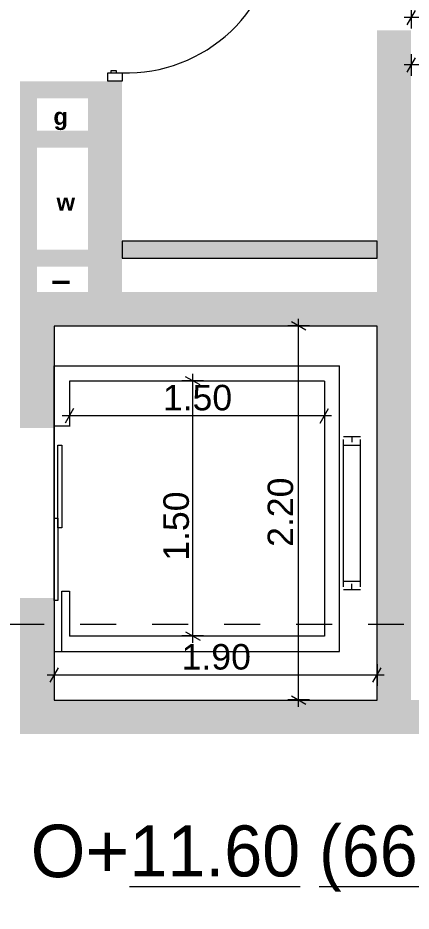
# Model space of a CAD drawing. Header units: millimetres. Extents: x 475206255 to 476720147, y 4620882299 to 4621447368.
# Drawn here: x 475283211 to 475285524, y 4621152925 to 4621158179 of the extents above; entities that cross this region are included whole.
import ezdxf

# ---------------------------------------------------------------- set-up
doc = ezdxf.new("R2010")
doc.units = ezdxf.units.MM
doc.header["$MEASUREMENT"] = 0
doc.set_wipeout_variables(frame=1)
doc.linetypes.add('Dashed', pattern=[423.333333, 211.666667, -211.666667])
doc.linetypes.add('Wipeout_Contour', pattern=[1000, 0, -1000])
for name, color, linetype, lineweight in [('2D Drafting - General_Pen_No__1_Pen_No__7_Pen_No__7', 7, 'Continuous', 0), ('2D Drafting - General_Pen_No__250_Pen_No__7_Pen_No__7', 7, 'Continuous', 0), ('Doors_Pen_No__7_Pen_No__7_Pen_No__7', 7, 'Continuous', 0), ('G-Anno-Nplt_Pen_No__7', 7, 'Continuous', 0), ('New_._Pen_No__1', 1, 'Continuous', 0), ('New_2D Drafting - General_Pen_No__250_Pen_No__7_Pen_No__154', 154, 'Continuous', 0), ('New_2D Drafting - General_Pen_No__250_Pen_No__7_Pen_No__250', 7, 'Continuous', 0), ('New_2D Drafting - General_Pen_No__250_Pen_No__7_Pen_No__7', 7, 'Continuous', 0), ('New_2D Drafting - General_Pen_No__30_Pen_No__9_Pen_No__9_Pen_No__4', 7, 'Continuous', 0), ('New_2D Drafting - General_Pen_No__30_Pen_No__9_Pen_No__9_Pen_No__7', 7, 'Continuous', 0), ('New_R03_Nakveti_Pen_No__250', 7, 'Continuous', 0), ('New_R03_Nakveti_Pen_No__4', 7, 'Continuous', 0), ('New_shenobebi_Pen_No__1', 1, 'Continuous', 0), ('New_shenobebi_Pen_No__7', 7, 'Continuous', 0), ('zoma_Pen_No__142', 142, 'Continuous', 0)]:
    doc.layers.add(name, color=color, linetype=linetype, lineweight=lineweight)
doc.layers.add('zoma', color=7, linetype='Continuous')
doc.styles.add('GENERATED_STYLE_2', font='arial.ttf')
doc.styles.add('GENERATED_STYLE_6', font='avaza.ttf')
doc.styles.add('GENERATED_STYLE_7', font='arialbd.ttf')
doc.dimstyles.new('GENERATED_STYLE__3', dxfattribs={"dimtxt": 200, "dimasz": 64.421331, "dimexe": 0.18, "dimexo": 3, "dimgap": 0, "dimtad": 1, "dimtih": 1, "dimtoh": 1, "dimlfac": 0.001, "dimzin": 0, "dimdsep": 46, "dimtxsty": 'GENERATED_STYLE_2', "dimblk": 'ARROWHEAD_2', "dimblk1": 'ARROWHEAD_2', "dimblk2": 'ARROWHEAD_2', "dimcen": 0.09, "dimclrd": 142, "dimclre": 142, "dimclrt": 142, "dimadec": 0, "dimazin": 0, "dimtfac": 1, "dimtdec": 4, "dimtmove": 0, "dimatfit": 3, "dimfxl": 1, "dimtolj": 1, "dimtzin": 0, "dimarcsym": 0})
doc.dimstyles.new('GENERATED_STYLE__5', dxfattribs={"dimtxt": 150, "dimasz": 64.421331, "dimexe": 0.18, "dimexo": 3, "dimgap": 0, "dimtad": 1, "dimtih": 1, "dimtoh": 1, "dimlfac": 0.001, "dimzin": 0, "dimdsep": 46, "dimtxsty": 'GENERATED_STYLE_2', "dimblk": 'ARROWHEAD_2', "dimblk1": 'ARROWHEAD_2', "dimblk2": 'ARROWHEAD_2', "dimcen": 0.09, "dimclrd": 142, "dimclre": 142, "dimclrt": 142, "dimadec": 0, "dimazin": 0, "dimtfac": 1, "dimtdec": 4, "dimtmove": 0, "dimatfit": 3, "dimfxl": 1, "dimtolj": 1, "dimtzin": 0, "dimarcsym": 0})
doc.dimstyles.new('GENERATED_STYLE__6', dxfattribs={"dimtxt": 150, "dimasz": 64.421331, "dimexe": 0.18, "dimexo": 3, "dimgap": 0, "dimtad": 1, "dimlfac": 0.001, "dimzin": 0, "dimdsep": 46, "dimtxsty": 'GENERATED_STYLE_2', "dimblk": 'ARROWHEAD_2', "dimblk1": 'ARROWHEAD_2', "dimblk2": 'ARROWHEAD_2', "dimcen": 0.09, "dimclrd": 142, "dimclre": 142, "dimclrt": 142, "dimadec": 0, "dimazin": 0, "dimtfac": 1, "dimtdec": 4, "dimtmove": 2, "dimatfit": 3, "dimfxl": 1, "dimtolj": 1, "dimtzin": 0, "dimarcsym": 0})
doc.dimstyles.new('GENERATED_STYLE__7', dxfattribs={"dimtxt": 150, "dimasz": 64.421331, "dimexe": 0.18, "dimexo": 3, "dimgap": 0, "dimtad": 1, "dimlfac": 0.001, "dimzin": 0, "dimdsep": 46, "dimtxsty": 'GENERATED_STYLE_2', "dimblk": 'ARROWHEAD_2', "dimblk1": 'ARROWHEAD_2', "dimblk2": 'ARROWHEAD_2', "dimcen": 0.09, "dimclrd": 142, "dimclre": 142, "dimclrt": 142, "dimadec": 0, "dimazin": 0, "dimtfac": 1, "dimtdec": 4, "dimtmove": 0, "dimatfit": 3, "dimfxl": 1, "dimtolj": 1, "dimtzin": 0, "dimarcsym": 0})
doc.dimstyles.new('GENERATED_STYLE__9', dxfattribs={"dimtxt": 200, "dimasz": 64.421331, "dimexe": 0.18, "dimexo": 3, "dimgap": 0, "dimtad": 1, "dimlfac": 0.001, "dimzin": 0, "dimdsep": 46, "dimtxsty": 'GENERATED_STYLE_2', "dimblk": 'ARROWHEAD_2', "dimblk1": 'ARROWHEAD_2', "dimblk2": 'ARROWHEAD_2', "dimcen": 0.09, "dimclrd": 142, "dimclre": 142, "dimclrt": 142, "dimadec": 0, "dimazin": 0, "dimtfac": 1, "dimtdec": 4, "dimtmove": 0, "dimatfit": 3, "dimfxl": 1, "dimtolj": 1, "dimtzin": 0, "dimarcsym": 0})

# ---------------------------------------------------------------- blocks, each defined once
blk = doc.blocks.new('*D137', base_point=(475826095.8, 4621095193.2))
at = {"layer": 'zoma_Pen_No__142', "color": 142, "linetype": 'Continuous', "lineweight": 0, "transparency": 16777216}
for p, q in [((475283448.8, 4621154356.4), (475283399.9, 4621154271.6)), ((475283424.3, 4621154377.6), (475283424.3, 4621154250.4)), ((475285299.9, 4621154271.6), (475285348.8, 4621154356.4)), ((475285324.3, 4621154377.6), (475285324.3, 4621154250.4)), ((475283424.3, 4621154314), (475283382.9, 4621154314)), ((475285324.3, 4621154314), (475283424.3, 4621154314)), ((475285365.8, 4621154314), (475285324.3, 4621154314))]:
    blk.add_line(p, q, dxfattribs=at)
at = {"layer": 'zoma_Pen_No__142', "color": 142, "lineweight": 0, "transparency": 16777216, "insert": (475284174.2, 4621154344), "char_height": 150, "attachment_point": 7, "style": 'GENERATED_STYLE_2'}
blk.add_mtext('\\A1;{\\pql;\\fArial|b0|i0|c204|p0;\\W1.000000;1.90}', dxfattribs=at)
blk = doc.blocks.new('ARROWHEAD_2')
at = {"color": 0, "linetype": 'Continuous', "lineweight": 0}
for p, q in [((0, 0), (-1, 0)), ((-0.378, -0.655), (0.378, 0.655))]:
    blk.add_line(p, q, dxfattribs=at)
blk = doc.blocks.new('*D138', base_point=(475826095.8, 4621095193.2))
at = {"layer": 'zoma_Pen_No__142', "color": 142, "linetype": 'Continuous', "lineweight": 0, "transparency": 16777216}
for p, q in [((475284303.8, 4621156044.3), (475284176.6, 4621156044.3)), ((475284282.6, 4621156019.8), (475284197.8, 4621156068.7)), ((475284240.2, 4621156044.3), (475284240.2, 4621156085.7)), ((475284240.2, 4621154544.3), (475284240.2, 4621156044.3)), ((475284197.8, 4621154568.7), (475284282.6, 4621154519.8)), ((475284303.8, 4621154544.3), (475284176.6, 4621154544.3)), ((475284240.2, 4621154502.8), (475284240.2, 4621154544.3))]:
    blk.add_line(p, q, dxfattribs=at)
at = {"layer": 'zoma_Pen_No__142', "color": 142, "lineweight": 0, "transparency": 16777216, "insert": (475284219.2, 4621154985.6), "char_height": 150, "attachment_point": 7, "rotation": 90, "style": 'GENERATED_STYLE_2'}
blk.add_mtext('\\A1;{\\pql;\\fArial|b0|i0|c204|p0;\\W1.000000;1.50}', dxfattribs=at)
blk = doc.blocks.new('*D139', base_point=(475826095.8, 4621095193.2))
at = {"layer": 'zoma_Pen_No__142', "color": 142, "linetype": 'Continuous', "lineweight": 0, "transparency": 16777216}
for p, q in [((475283538.5, 4621155880.9), (475283489.6, 4621155796.2)), ((475283514, 4621155902.1), (475283514, 4621155775)), ((475284989.6, 4621155796.2), (475285038.5, 4621155880.9)), ((475285014, 4621155902.1), (475285014, 4621155775)), ((475283514, 4621155838.5), (475283472.6, 4621155838.5)), ((475285014, 4621155838.5), (475283514, 4621155838.5)), ((475285055.5, 4621155838.5), (475285014, 4621155838.5))]:
    blk.add_line(p, q, dxfattribs=at)
at = {"layer": 'zoma_Pen_No__142', "color": 142, "lineweight": 0, "transparency": 16777216, "insert": (475284063.8, 4621155868.5), "char_height": 150, "attachment_point": 7, "style": 'GENERATED_STYLE_2'}
blk.add_mtext('\\A1;{\\pql;\\fArial|b0|i0|c204|p0;\\W1.000000;1.50}', dxfattribs=at)
blk = doc.blocks.new('*D140', base_point=(475826095.8, 4621095193.2))
at = {"layer": 'zoma_Pen_No__142', "color": 142, "linetype": 'Continuous', "lineweight": 0, "transparency": 16777216}
for p, q in [((475284862.4, 4621156367.7), (475284862.4, 4621156409.1)), ((475284926, 4621156367.7), (475284798.8, 4621156367.7)), ((475284904.8, 4621156343.2), (475284820, 4621156392.1)), ((475284862.4, 4621154167.7), (475284862.4, 4621156367.7)), ((475284926, 4621154167.7), (475284798.8, 4621154167.7)), ((475284820, 4621154192.1), (475284904.8, 4621154143.2)), ((475284862.4, 4621154126.2), (475284862.4, 4621154167.7))]:
    blk.add_line(p, q, dxfattribs=at)
at = {"layer": 'zoma_Pen_No__142', "color": 142, "lineweight": 0, "transparency": 16777216, "insert": (475284832.4, 4621155067.5), "char_height": 150, "attachment_point": 7, "rotation": 90, "style": 'GENERATED_STYLE_2'}
blk.add_mtext('\\A1;{\\pql;\\fArial|b0|i0|c204|p0;\\W1.000000;2.20}', dxfattribs=at)
blk = doc.blocks.new('*D165', base_point=(475826095.8, 4621095193.2))
at = {"layer": 'zoma_Pen_No__142', "color": 142, "linetype": 'Continuous', "lineweight": 0, "transparency": 16777216}
for p, q in [((475299196.9, 4621159406.2), (475299069.8, 4621159406.2)), ((475299175.7, 4621159381.7), (475299091, 4621159430.6)), ((475299133.3, 4621159406.2), (475299133.3, 4621159447.6)), ((475299133.3, 4621144206.2), (475299133.3, 4621159406.2)), ((475299091, 4621144230.6), (475299175.7, 4621144181.7)), ((475299196.9, 4621144206.2), (475299069.8, 4621144206.2)), ((475299133.3, 4621144164.7), (475299133.3, 4621144206.2))]:
    blk.add_line(p, q, dxfattribs=at)
at = {"layer": 'zoma_Pen_No__142', "color": 142, "lineweight": 0, "transparency": 16777216, "insert": (475299093.3, 4621151463), "char_height": 200, "attachment_point": 7, "rotation": 90, "style": 'GENERATED_STYLE_2'}
blk.add_mtext('\\A1;{\\pql;\\fArial|b0|i0|c204|p0;\\W1.000000;15.20}', dxfattribs=at)
blk = doc.blocks.new('*D172', base_point=(475826095.8, 4621095193.2))
at = {"layer": 'zoma_Pen_No__142', "color": 142, "linetype": 'Continuous', "lineweight": 0, "transparency": 16777216}
for p, q in [((475298407.8, 4621154206.2), (475298280.6, 4621154206.2)), ((475298301.8, 4621154230.6), (475298386.6, 4621154181.7)), ((475298344.2, 4621152606.2), (475298344.2, 4621154206.2)), ((475298301.8, 4621152630.6), (475298386.6, 4621152581.7)), ((475298407.8, 4621152606.2), (475298280.6, 4621152606.2))]:
    blk.add_line(p, q, dxfattribs=at)
at = {"layer": 'zoma_Pen_No__142', "color": 142, "lineweight": 0, "transparency": 16777216, "insert": (475298304.2, 4621153139.2), "char_height": 200, "attachment_point": 7, "rotation": 90, "style": 'GENERATED_STYLE_2'}
blk.add_mtext('\\A1;{\\pql;\\fArial|b0|i0|c204|p0;\\W1.000000;1.60}', dxfattribs=at)
blk = doc.blocks.new('*D173', base_point=(475826095.8, 4621095193.2))
at = {"layer": 'zoma_Pen_No__142', "color": 142, "linetype": 'Continuous', "lineweight": 0, "transparency": 16777216}
for p, q in [((475298301.8, 4621159030.6), (475298386.6, 4621158981.7)), ((475298407.8, 4621159006.2), (475298280.6, 4621159006.2)), ((475298344.2, 4621154206.2), (475298344.2, 4621159006.2)), ((475298407.8, 4621154206.2), (475298280.6, 4621154206.2)), ((475298301.8, 4621154230.6), (475298386.6, 4621154181.7))]:
    blk.add_line(p, q, dxfattribs=at)
at = {"layer": 'zoma_Pen_No__142', "color": 142, "lineweight": 0, "transparency": 16777216, "char_height": 200, "attachment_point": 7, "rotation": 90, "style": 'GENERATED_STYLE_2'}
for s, insert in [('\\A1;{\\pql;\\fArial|b0|i0|c204|p0;\\W1.000000;0.40}', (475298304.2, 4621158447.8)), ('\\A1;{\\pql;\\fArial|b0|i0|c204|p0;\\W1.000000;4.80}', (475298304.2, 4621156339.2))]:
    blk.add_mtext(s, dxfattribs=dict(at, insert=insert))
blk = doc.blocks.new('*D441', base_point=(475826095.8, 4621095193.2))
at = {"layer": 'zoma_Pen_No__142', "color": 142, "linetype": 'Continuous', "lineweight": 0, "transparency": 16777216}
for p, q in [((475285548.8, 4621157944.4), (475285499.8, 4621157859.7)), ((475285524.3, 4621157965.6), (475285524.3, 4621157838.5)), ((475286899.8, 4621157859.7), (475286948.8, 4621157944.4)), ((475286924.3, 4621157965.6), (475286924.3, 4621157838.5)), ((475285524.3, 4621157902), (475285482.8, 4621157902)), ((475286924.3, 4621157902), (475285524.3, 4621157902)), ((475286965.7, 4621157902), (475286924.3, 4621157902))]:
    blk.add_line(p, q, dxfattribs=at)
at = {"layer": 'zoma_Pen_No__142', "color": 142, "lineweight": 0, "transparency": 16777216, "insert": (475286024.1, 4621157932), "char_height": 150, "attachment_point": 7, "style": 'GENERATED_STYLE_2'}
blk.add_mtext('\\A1;{\\pql;\\fArial|b0|i0|c204|p0;\\W1.000000;1.40}', dxfattribs=at)
blk = doc.blocks.new('*D442', base_point=(475826095.8, 4621095193.2))
at = {"layer": 'zoma_Pen_No__142', "color": 142, "linetype": 'Continuous', "lineweight": 0, "transparency": 16777216}
for p, q in [((475285524.3, 4621158244.2), (475285524.3, 4621158117)), ((475288424.3, 4621158244.2), (475288424.3, 4621158117)), ((475285548.8, 4621158223), (475285499.8, 4621158138.2)), ((475288399.8, 4621158138.2), (475288448.8, 4621158223)), ((475285524.3, 4621158180.6), (475285482.8, 4621158180.6)), ((475288424.3, 4621158180.6), (475285524.3, 4621158180.6)), ((475288465.7, 4621158180.6), (475288424.3, 4621158180.6))]:
    blk.add_line(p, q, dxfattribs=at)
at = {"layer": 'zoma_Pen_No__142', "color": 142, "lineweight": 0, "transparency": 16777216, "insert": (475286774.1, 4621158210.6), "char_height": 150, "attachment_point": 7, "style": 'GENERATED_STYLE_2'}
blk.add_mtext('\\A1;{\\pql;\\fArial|b0|i0|c204|p0;\\W1.000000;2.90}', dxfattribs=at)
blk = doc.blocks.new('*D1350', base_point=(475826095.8, 4621095193.2))
at = {"layer": 'zoma_Pen_No__142', "color": 142, "linetype": 'Continuous', "lineweight": 0, "transparency": 16777216}
for p, q in [((475281743.9, 4621160464.8), (475281695, 4621160380)), ((475281719.4, 4621160358.8), (475281719.4, 4621160486)), ((475288243.9, 4621160464.8), (475288195, 4621160380)), ((475288219.4, 4621160358.8), (475288219.4, 4621160486)), ((475281719.4, 4621160422.4), (475288219.4, 4621160422.4))]:
    blk.add_line(p, q, dxfattribs=at)
at = {"layer": 'zoma_Pen_No__142', "color": 142, "lineweight": 0, "transparency": 16777216, "char_height": 200, "attachment_point": 7, "style": 'GENERATED_STYLE_2'}
for s, insert in [('\\A1;{\\pql;\\fArial|b0|i0|c204|p0;\\W1.000000;6.50}', (475284702.5, 4621160462.4)), ('\\A1;{\\pql;\\fArial|b0|i0|c204|p0;\\W1.000000;0.40}', (475287661.1, 4621160462.4))]:
    blk.add_mtext(s, dxfattribs=dict(at, insert=insert))
blk = doc.blocks.new('*D1409', base_point=(475826095.8, 4621095193.2))
at = {"layer": 'zoma_Pen_No__142', "color": 142, "linetype": 'Continuous', "lineweight": 0, "transparency": 16777216}
for p, q in [((475281743.9, 4621209841.4), (475281695, 4621209756.6)), ((475281719.4, 4621209735.5), (475281719.4, 4621209862.6)), ((475288243.9, 4621209841.4), (475288195, 4621209756.6)), ((475288219.4, 4621209735.5), (475288219.4, 4621209862.6)), ((475281719.4, 4621209799), (475288219.4, 4621209799))]:
    blk.add_line(p, q, dxfattribs=at)
at = {"layer": 'zoma_Pen_No__142', "color": 142, "lineweight": 0, "transparency": 16777216, "char_height": 200, "attachment_point": 7, "style": 'GENERATED_STYLE_2'}
for s, insert in [('\\A1;{\\pql;\\fArial|b0|i0|c204|p0;\\W1.000000;6.50}', (475284702.5, 4621209839)), ('\\A1;{\\pql;\\fArial|b0|i0|c204|p0;\\W1.000000;0.40}', (475287661.1, 4621209839))]:
    blk.add_mtext(s, dxfattribs=dict(at, insert=insert))
blk = doc.blocks.new('*D1433', base_point=(475826095.8, 4621095193.2))
at = {"layer": 'zoma_Pen_No__142', "color": 142, "linetype": 'Continuous', "lineweight": 0, "transparency": 16777216}
for p, q in [((475281743.9, 4621191296.5), (475281695, 4621191211.7)), ((475281719.4, 4621191190.5), (475281719.4, 4621191317.7)), ((475288243.9, 4621191296.5), (475288195, 4621191211.7)), ((475288219.4, 4621191190.5), (475288219.4, 4621191317.7)), ((475281719.4, 4621191254.1), (475288219.4, 4621191254.1))]:
    blk.add_line(p, q, dxfattribs=at)
at = {"layer": 'zoma_Pen_No__142', "color": 142, "lineweight": 0, "transparency": 16777216, "char_height": 200, "attachment_point": 7, "style": 'GENERATED_STYLE_2'}
for s, insert in [('\\A1;{\\pql;\\fArial|b0|i0|c204|p0;\\W1.000000;6.50}', (475284702.5, 4621191294.1)), ('\\A1;{\\pql;\\fArial|b0|i0|c204|p0;\\W1.000000;0.40}', (475287661.1, 4621191294.1))]:
    blk.add_mtext(s, dxfattribs=dict(at, insert=insert))
blk = doc.blocks.new('*D1467', base_point=(475826095.8, 4621095193.2))
at = {"layer": 'zoma_Pen_No__142', "color": 142, "linetype": 'Continuous', "lineweight": 0, "transparency": 16777216}
for p, q in [((475281743.9, 4621259031.2), (475281695, 4621258946.4)), ((475281719.4, 4621258925.2), (475281719.4, 4621259052.4)), ((475288243.9, 4621259031.2), (475288195, 4621258946.4)), ((475288219.4, 4621258925.2), (475288219.4, 4621259052.4)), ((475281719.4, 4621258988.8), (475288219.4, 4621258988.8))]:
    blk.add_line(p, q, dxfattribs=at)
at = {"layer": 'zoma_Pen_No__142', "color": 142, "lineweight": 0, "transparency": 16777216, "char_height": 200, "attachment_point": 7, "style": 'GENERATED_STYLE_2'}
for s, insert in [('\\A1;{\\pql;\\fArial|b0|i0|c204|p0;\\W1.000000;6.50}', (475284702.5, 4621259028.8)), ('\\A1;{\\pql;\\fArial|b0|i0|c204|p0;\\W1.000000;0.40}', (475287661.1, 4621259028.8))]:
    blk.add_mtext(s, dxfattribs=dict(at, insert=insert))
blk = doc.blocks.new('*D1491', base_point=(475826095.8, 4621095193.2))
at = {"layer": 'zoma_Pen_No__142', "color": 142, "linetype": 'Continuous', "lineweight": 0, "transparency": 16777216}
for p, q in [((475281743.9, 4621240486.2), (475281695, 4621240401.5)), ((475281719.4, 4621240380.3), (475281719.4, 4621240507.4)), ((475288243.9, 4621240486.2), (475288195, 4621240401.5)), ((475288219.4, 4621240380.3), (475288219.4, 4621240507.4)), ((475281719.4, 4621240443.8), (475288219.4, 4621240443.8))]:
    blk.add_line(p, q, dxfattribs=at)
at = {"layer": 'zoma_Pen_No__142', "color": 142, "lineweight": 0, "transparency": 16777216, "char_height": 200, "attachment_point": 7, "style": 'GENERATED_STYLE_2'}
for s, insert in [('\\A1;{\\pql;\\fArial|b0|i0|c204|p0;\\W1.000000;6.50}', (475284702.5, 4621240483.8)), ('\\A1;{\\pql;\\fArial|b0|i0|c204|p0;\\W1.000000;0.40}', (475287661.1, 4621240483.8))]:
    blk.add_mtext(s, dxfattribs=dict(at, insert=insert))

msp = doc.modelspace()

# ---------------------------------------------------------------- hatches: boundary and pattern name
at = {"layer": '2D Drafting - General_Pen_No__250_Pen_No__7_Pen_No__7', "linetype": 'Continuous', "lineweight": 0}
for points in [[(475285324.343, 4621158106.124), (475285324.343, 4621156566.092), (475285524.343, 4621156566.092), (475285524.343, 4621158106.124)], [(475283824.351, 4621157806.124), (475283624.35, 4621157806.124), (475283624.35, 4621156566.092), (475283824.351, 4621156566.092)]]:
    msp.add_hatch(color=7, dxfattribs=at).paths.add_polyline_path(points)
at = {"layer": 'G-Anno-Nplt_Pen_No__7', "linetype": 'Continuous', "lineweight": 0}
msp.add_hatch(color=7, dxfattribs=at).paths.add_polyline_path([(475285524.343, 4621153966.092), (475288424.343, 4621153966.092), (475288424.343, 4621154166.092), (475285524.343, 4621154166.092)])
at = {"layer": 'New_2D Drafting - General_Pen_No__250_Pen_No__7_Pen_No__154', "linetype": 'Continuous', "lineweight": 0}
for points in [[(475285524.343, 4621156566.092), (475285324.343, 4621156566.092), (475283224.343, 4621156566.092), (475283224.343, 4621155766.092), (475283424.343, 4621155766.092), (475283424.343, 4621156366.092), (475285324.343, 4621156366.092), (475285524.343, 4621156366.092)], [(475285524.343, 4621156366.092), (475285324.343, 4621156366.092), (475285324.343, 4621154166.092), (475283424.343, 4621154166.092), (475283424.343, 4621154766.092), (475283224.343, 4621154766.092), (475283224.343, 4621153966.092), (475285524.343, 4621153966.092), (475285524.343, 4621154166.092)]]:
    msp.add_hatch(color=154, dxfattribs=at).paths.add_polyline_path(points)
at = {"layer": 'New_2D Drafting - General_Pen_No__250_Pen_No__7_Pen_No__7', "linetype": 'Continuous', "lineweight": 0}
msp.add_hatch(color=7, dxfattribs=at).paths.add_polyline_path([(475285324.35, 4621156766.637), (475285324.35, 4621156866.637), (475283824.35, 4621156866.637), (475283824.35, 4621156766.637)])
at = {"layer": 'New_2D Drafting - General_Pen_No__30_Pen_No__9_Pen_No__9_Pen_No__4', "linetype": 'Continuous', "lineweight": 0}
msp.add_hatch(color=7, dxfattribs=at).paths.add_polyline_path([(475283324.35, 4621157806.124), (475283324.35, 4621157706.092), (475283624.35, 4621157706.092), (475283624.35, 4621157806.124)])
at = {"layer": 'New_2D Drafting - General_Pen_No__30_Pen_No__9_Pen_No__9_Pen_No__7', "linetype": 'Continuous', "lineweight": 0}
for points in [[(475283224.35, 4621157806.124), (475283224.35, 4621156566.092), (475283324.35, 4621156566.092), (475283324.35, 4621157806.124)], [(475283624.35, 4621157416.092), (475283624.35, 4621157516.092), (475283324.35, 4621157516.092), (475283324.35, 4621157416.092)], [(475283624.35, 4621156716.094), (475283624.35, 4621156816.094), (475283324.35, 4621156816.094), (475283324.35, 4621156716.094)]]:
    msp.add_hatch(color=7, dxfattribs=at).paths.add_polyline_path(points)

# ---------------------------------------------------------------- linework, layer by layer
at = {"layer": '2D Drafting - General_Pen_No__1_Pen_No__7_Pen_No__7', "color": 7, "linetype": 'Continuous', "lineweight": 0}
msp.add_arc((475283849.351, 4621158748.402), 893.239, 268.396194, 358.396194, dxfattribs=at)
at = {"layer": 'Doors_Pen_No__7_Pen_No__7_Pen_No__7', "color": 7, "linetype": 'Continuous', "lineweight": 0, "flags": 128}
for points in [[(475283739.684, 4621157806.124), (475283739.684, 4621157855.513), (475283824.351, 4621157855.513), (475283824.351, 4621157806.124)], [(475283757.684, 4621157866.624), (475283757.684, 4621157855.513), (475283791.018, 4621157855.513), (475283791.018, 4621157866.624)]]:
    msp.add_lwpolyline(points, close=True, dxfattribs=at)
at = {"layer": 'New_2D Drafting - General_Pen_No__250_Pen_No__7_Pen_No__250', "color": 7, "linetype": 'Continuous', "lineweight": 0, "flags": 128}
msp.add_lwpolyline([(475285324.35, 4621156766.637), (475285324.35, 4621156866.637), (475283824.35, 4621156866.637), (475283824.35, 4621156766.637)], close=True, dxfattribs=at)
at = {"layer": 'New_R03_Nakveti_Pen_No__250', "color": 7, "linetype": 'Continuous', "lineweight": 0}
for p, q in [((475285125.903, 4621155716.092), (475285225.903, 4621155716.092)), ((475285125.903, 4621154832.758), (475285125.903, 4621155699.425)), ((475285175.903, 4621155716.092), (475285175.903, 4621155682.758)), ((475285225.903, 4621154832.758), (475285225.903, 4621155699.425)), ((475285125.903, 4621155666.092), (475285225.903, 4621155666.092)), ((475285125.903, 4621154866.092), (475285225.903, 4621154866.092)), ((475285175.903, 4621154816.092), (475285175.903, 4621154849.425)), ((475285125.903, 4621154816.092), (475285225.903, 4621154816.092))]:
    msp.add_line(p, q, dxfattribs=at)
at = {"layer": 'New_R03_Nakveti_Pen_No__4', "color": 7, "linetype": 'Continuous', "lineweight": 0}
for p, q in [((475283424.343, 4621155777.76), (475283424.343, 4621156132.393)), ((475283424.343, 4621156132.393), (475285103.715, 4621156132.393)), ((475285103.715, 4621154453.021), (475285103.715, 4621156132.393)), ((475283514.029, 4621156042.707), (475283514.029, 4621155777.76)), ((475285014.029, 4621156042.707), (475283514.029, 4621156042.707)), ((475285014.029, 4621156042.707), (475285014.029, 4621154542.707)), ((475283514.029, 4621155777.76), (475283424.343, 4621155777.76)), ((475283424.343, 4621154807.655), (475283424.343, 4621155777.76)), ((475283424.343, 4621154807.655), (475283424.343, 4621154453.021)), ((475283469.186, 4621154453.021), (475283469.186, 4621154807.655)), ((475283469.186, 4621154807.655), (475283514.029, 4621154807.655)), ((475283514.029, 4621154807.655), (475283514.029, 4621154542.707)), ((475285014.029, 4621154542.707), (475283514.029, 4621154542.707)), ((475283424.343, 4621154453.021), (475285103.715, 4621154453.021))]:
    msp.add_line(p, q, dxfattribs=at)
for points in [[(475283446.764, 4621155180.6), (475283446.764, 4621155665.652), (475283469.186, 4621155665.652), (475283469.186, 4621155180.6)], [(475283424.343, 4621154751.601), (475283424.343, 4621155236.653), (475283446.764, 4621155236.653), (475283446.764, 4621154751.601)]]:
    msp.add_lwpolyline(points, close=True, dxfattribs=at)
at = {"layer": 'New_shenobebi_Pen_No__1', "color": 1, "linetype": 'Dashed', "lineweight": 0}
msp.add_lwpolyline([(475301569.033, 4621154611.496), (475228397.966, 4621154611.496)], dxfattribs=at)
at = {"layer": 'New_shenobebi_Pen_No__7', "color": 7, "linetype": 'Continuous', "lineweight": 0}
msp.add_lwpolyline([(475285324.343, 4621154166.092), (475285324.343, 4621156366.092), (475283424.343, 4621156366.092), (475283424.343, 4621154166.092)], close=True, dxfattribs=at)

# ---------------------------------------------------------------- texts
at = {"layer": 'New_._Pen_No__1', "color": 1, "linetype": 'Continuous', "lineweight": 0, "char_height": 100, "attachment_point": 2, "style": 'GENERATED_STYLE_7'}
for s, insert in [('\\A1;{\\pqc;\\fArial|b1|i0|c204|p0;\\W1.000000;g}', (475283463.066, 4621157649.246)), ('\\A1;{\\pqc;\\fArial|b1|i0|c204|p0;\\W1.000000;w}', (475283493.128, 4621157145.032))]:
    msp.add_mtext(s, dxfattribs=dict(at, insert=insert))
at = {"layer": 'New_._Pen_No__1', "color": 1, "linetype": 'Continuous', "lineweight": 0, "insert": (475283414.939, 4621156623.505), "char_height": 100, "attachment_point": 2, "rotation": 90, "style": 'GENERATED_STYLE_7'}
msp.add_mtext('\\A1;{\\pqc;\\fArial|b1|i0|c204|p0;\\W1.000000;I}', dxfattribs=at)

# ---------------------------------------------------------------- dimensions: what is measured, and where the dimension line sits
at = {"layer": 'zoma', "color": 142, "linetype": 'Continuous', "lineweight": 0}
for base, p1, p2, picture, middle in [((475288219.441, 4621258988.783), (475281719.441, 4621006290.231), (475288219.441, 4621006290.231), '*D1467', (475284961.437, 4621259128.783)), ((475288219.441, 4621240443.837), (475281719.441, 4620991490.231), (475288219.441, 4620991090.238), '*D1491', (475284961.437, 4621240583.837)), ((475288219.441, 4621209799.032), (475281719.441, 4621006290.231), (475288219.441, 4621006290.231), '*D1409', (475284961.437, 4621209939.032)), ((475288219.441, 4621191254.086), (475281719.441, 4620991490.231), (475288219.441, 4620991090.238), '*D1433', (475284961.437, 4621191394.086)), ((475288219.441, 4621160422.38), (475281719.441, 4621006290.231), (475288219.441, 4621006290.231), '*D1350', (475284961.437, 4621160562.38))]:
    dim = msp.add_linear_dim(base=base, p1=p1, p2=p2, dimstyle='GENERATED_STYLE__3', dxfattribs=at)
    dim.commit()
    dim.dimension.update_dxf_attribs({"geometry": picture, "text_midpoint": middle, "dimtype": 160})
for base, p1, p2, dimstyle, picture, middle in [((475299133.337, 4621159406.167), (475233116.313, 4621144206.167), (475233116.313, 4621159406.167), 'GENERATED_STYLE__9', '*D165', (475298993.337, 4621151797.994)), ((475298344.209, 4621159006.167), (475233116.313, 4621154206.169), (475233116.313, 4621159006.167), 'GENERATED_STYLE__9', '*D173', (475298204.209, 4621156598.164)), ((475284862.401, 4621156367.66), (475284837.371, 4621154167.66), (475284720.563, 4621156367.66), 'GENERATED_STYLE__7', '*D140', (475284757.401, 4621155261.657)), ((475284240.186, 4621156044.276), (475284036.617, 4621154544.276), (475284062.716, 4621156044.276), 'GENERATED_STYLE__6', '*D138', (475284144.186, 4621155179.825)), ((475298344.209, 4621154206.169), (475233116.568, 4621152606.167), (475233116.313, 4621154206.169), 'GENERATED_STYLE__9', '*D172', (475298204.209, 4621153398.164))]:
    dim = msp.add_linear_dim(base=base, p1=p1, p2=p2, angle=90, dimstyle=dimstyle, dxfattribs=at)
    dim.commit()
    dim.dimension.update_dxf_attribs({"geometry": picture, "text_midpoint": middle, "dimtype": 160, "text_rotation": 90})
for base, p1, p2, picture, middle in [((475285524.292, 4621158180.592), (475288424.292, 4621158501.604), (475285524.292, 4621158315.754), '*D442', (475286968.289, 4621158285.592)), ((475285524.292, 4621157902.036), (475286924.292, 4621158128.973), (475285524.292, 4621158176.472), '*D441', (475286218.289, 4621158007.036)), ((475283514.029, 4621155838.546), (475285014.029, 4621156042.707), (475283514.029, 4621156042.707), '*D139', (475284258.026, 4621155943.546)), ((475283424.343, 4621154314.023), (475285324.343, 4621154414.008), (475283424.343, 4621154414.008), '*D137', (475284368.34, 4621154419.023))]:
    dim = msp.add_linear_dim(base=base, p1=p1, p2=p2, angle=180, dimstyle='GENERATED_STYLE__5', dxfattribs=at)
    dim.commit()
    dim.dimension.update_dxf_attribs({"geometry": picture, "text_midpoint": middle, "dimtype": 160})

# ---------------------------------------------------------------- next in the draw order: wipeouts: each hides what was drawn before it
at = {"color": 1, "linetype": 'Wipeout_Contour', "lineweight": 0, "ltscale": 23227651700.59769}
msp.add_wipeout([(475283349.982, 4621152974.921), (475286190.982, 4621152974.921), (475286190.982, 4621153510.822), (475283349.982, 4621153510.822)], dxfattribs=at).dxf.layer = 'New_._Pen_No__1'

# ---------------------------------------------------------------- next in the draw order: texts
at = {"layer": 'New_._Pen_No__1', "color": 1, "linetype": 'Continuous', "lineweight": 0, "insert": (475284770.482, 4621153438.157), "char_height": 308.823529, "attachment_point": 2, "style": 'GENERATED_STYLE_6'}
msp.add_mtext('\\A1;{\\pqc;\\fAvaza|b0|i0|c0|p0;\\W1.000000;O\\fArial|b0|i0|c204|p0;\\H1.029412x;\\W1.000000;+\\fAvaza|b0|i0|c0|p0;\\L\\H0.943673x;\\W1.000000;\\L11.60\\fAvaza|b0|i0|c0|p0;\\W1.000000; (662.6)}', dxfattribs=at)

doc.saveas('drawing.dxf')
